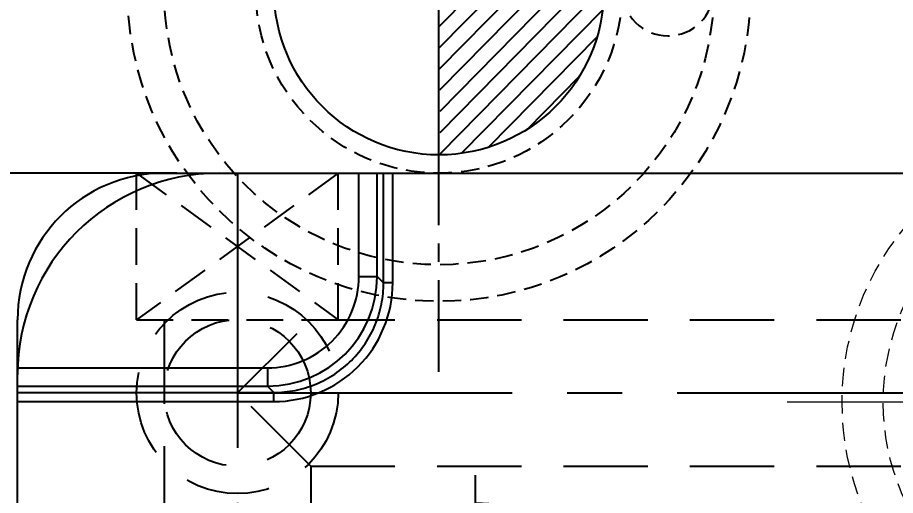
# Model space of a CAD drawing. Header units: millimetres. Extents: x 28656 to 29764, y -21384 to -20601.
# Drawn here: x 29143.28 to 29191.19, y -20720.87 to -20694.77 of the extents above; entities that cross this region are included whole.
import ezdxf

# ---------------------------------------------------------------- set-up
doc = ezdxf.new("R2010")
doc.units = ezdxf.units.MM
doc.header["$LTSCALE"] = 8
for name, pattern in [('CENTER', [2, 1.25, -0.25, 0.25, -0.25]), ('CENTER2', [1.125, 0.75, -0.125, 0.125, -0.125]), ('HIDDEN', [0.375, 0.25, -0.125]), ('HIDDEN2', [0.1875, 0.125, -0.0625])]:
    doc.linetypes.add(name, pattern=pattern)
doc.layers.get('DEFPOINTS').update_dxf_attribs({"color": 6})
for name, color, linetype in [('Cav-cor', 30, 'Continuous'), ('GE', 214, 'Continuous'), ('PIN', 5, 'Continuous'), ('SCREW', 52, 'HIDDEN'), ('SPRING', 7, 'Continuous'), ('WT', 4, 'Continuous')]:
    doc.layers.add(name, color=color, linetype=linetype)
doc.layers.add('dim', color=3, linetype='Continuous', lineweight=15)
doc.styles.add('ROMANC', font='RomanC.ttf', dxfattribs={"width": 0.8, "height": 7})
doc.styles.add('ROMANS', font='ROMANS.shx', dxfattribs={"height": 5, "bigfont": 'chineset.shx'})
doc.styles.get("Standard").update_dxf_attribs({"font": 'txt.shx', "width": 0.8, "bigfont": 'chineset.shx'})
doc.dimstyles.new('ISO-25', dxfattribs={"dimtxt": 5, "dimasz": 4, "dimexe": 0.3, "dimexo": 0.3, "dimtad": 0, "dimzin": 1, "dimdsep": 46, "dimtxsty": 'Standard', "dimcen": 0, "dimclrd": 3, "dimclre": 3, "dimclrt": 3, "dimazin": 0, "dimtfac": 1, "dimtofl": 0, "dimtmove": 0, "dimatfit": 0, "dimfxl": 0, "dimarcsym": 0})

# ---------------------------------------------------------------- blocks, each defined once
blk = doc.blocks.new('20130710.143713')
at = {"layer": 'PIN', "linetype": 'Continuous'}
h = blk.add_hatch(dxfattribs=at)
h.set_pattern_fill('ANSI31', color=256, scale=6.545455, angle=180.5, style=0)
h.set_pattern_definition([(225.5, (3368.2201, 113694.80675), (0.5835685493, -0.573471216), [])])
h.paths.add_polyline_path([(0, 0), (0.079, -9, 0.414214), (9, 0.079)])
h.paths.add_polyline_path([(-9, -0.079), (0, 0), (-0.079, 9, 0.414214)])
at = {"layer": 'PIN', "linetype": 'CENTER2'}
for p, q in [((0, -9.8), (0, 9.8)), ((9.8, 0), (-9.8, 0))]:
    blk.add_line(p, q, dxfattribs=at)
at = {"layer": 'PIN', "linetype": 'Continuous'}
blk.add_circle((0, 0), 9, dxfattribs=at)
at = {"layer": 'SPRING', "linetype": 'CENTER', "ltscale": 0.5}
for p, q in [((0, -20.845), (0, 20.845)), ((20.875, 0), (-20.875, 0))]:
    blk.add_line(p, q, dxfattribs=at)
at = {"layer": 'SPRING', "linetype": 'CENTER'}
blk.add_line((20.875, 0), (-20.875, 0), dxfattribs=at)
at = {"layer": 'SPRING', "linetype": 'HIDDEN', "ltscale": 0.5}
for radius in [17, 15, 10]:
    blk.add_circle((0, 0), radius, dxfattribs=at)
for centre, start, end in [((-12.5, 0), 0, 180), ((12.5, 0), 180, 0)]:
    blk.add_arc(centre, 2.5, start, end, dxfattribs=at)
blk = doc.blocks.new('*D26669')
at = {"layer": 'DEFPOINTS', "color": 0}
for p in [(29152.28, -20703.266), (29036.604, -20943.266), (29152.28, -20943.266)]:
    blk.add_point(p, dxfattribs=at)
at = {"layer": 'dim', "color": 3, "lineweight": -2}
for p, q in [((29151.98, -20703.266), (29036.304, -20703.266)), ((29036.604, -20707.266), (29036.604, -20813.641)), ((29036.604, -20939.266), (29036.604, -20832.891)), ((29151.98, -20943.266), (29036.304, -20943.266))]:
    blk.add_line(p, q, dxfattribs=at)
at = {"layer": 'dim', "color": 3}
for points in [[(29037.271, -20707.266), (29035.938, -20707.266), (29036.604, -20703.266)], [(29035.938, -20939.266), (29037.271, -20939.266), (29036.604, -20943.266)]]:
    blk.add_solid(points, dxfattribs=at)
at = {"layer": 'dim', "color": 3, "insert": (29036.604, -20823.266), "char_height": 5, "attachment_point": 5, "rotation": 90}
blk.add_mtext('240.00', dxfattribs=at)
blk = doc.blocks.new('20160815.170155')
at = {"layer": 'GE', "lineweight": 13}
h = blk.add_hatch(dxfattribs=at)
h.set_pattern_fill('ANSI31', color=256, scale=4, style=0)
h.set_pattern_definition([(315, (26687.59036, -19615.64165), (-0.3535533906, -0.3535533906), [])])
h.paths.add_polyline_path([(0, 0), (0, -8, -0.414214), (-8, 0)])
h.paths.add_polyline_path([(0, 8, -0.414214), (8, 0), (0, 0)])
at = {"layer": 'GE', "linetype": 'CENTER', "lineweight": 13, "ltscale": 5}
for p, q in [((0, 18), (0, -18)), ((18, 0), (-18, 0))]:
    blk.add_line(p, q, dxfattribs=at)
at = {"layer": 'GE', "linetype": 'HIDDEN2', "lineweight": 13}
for radius in [15, 12.75, 9.5, 8]:
    blk.add_circle((0, 0), radius, dxfattribs=at)
at = {"layer": 'GE', "lineweight": 13, "style": 'ROMANS', "width": 0.75}
for s, p in [('G', (-5.027, 1.244)), ('E', (1.624, -5.579))]:
    blk.add_text(s, height=4.343, dxfattribs=at).set_placement(p)
blk = doc.blocks.new('cb_8')
at = {"linetype": 'HIDDEN'}
blk.add_circle((0, 0), 7, dxfattribs=at)
at = {"layer": 'SCREW', "linetype": 'CENTER2', "ltscale": 5}
for p, q in [((0, -8.5), (0, 8.5)), ((-8.5, 0), (8.5, 0))]:
    blk.add_line(p, q, dxfattribs=at)
at = {"layer": 'SCREW'}
blk.add_lwpolyline([(-1.732, 3), (-3.464, 0), (-1.732, -3), (1.732, -3), (3.464, 0), (1.732, 3)], close=True, dxfattribs=at)
for radius in [6.5, 4]:
    blk.add_circle((0, 0), radius, dxfattribs=at)
at = {"layer": 'dim', "style": 'ROMANC', "width": 0.8}
blk.add_text('M 8', height=4.1865, dxfattribs=at).set_placement((-5.202, -1.858))
blk = doc.blocks.new('20150513.114825')
at = {"layer": 'WT', "color": 125, "linetype": 'HIDDEN'}
for p, q in [((-5.5, 8), (5.5, 8)), ((5.5, 8), (-5.5, 0)), ((-5.5, 8), (5.5, 0)), ((-5.5, 0), (-5.5, 8)), ((5.5, 0), (5.5, 8)), ((-5.5, 0), (5.5, 0))]:
    blk.add_line(p, q, dxfattribs=at)

msp = doc.modelspace()

# ---------------------------------------------------------------- linework, layer by layer
at = {"layer": 'Cav-cor', "color": 241}
for p, q in [((29151.28, -20703.266), (29255.28, -20703.266)), ((29161.912, -20708.905), (29161.912, -20703.266)), ((29162.911, -20708.905), (29162.911, -20703.266)), ((29163.255, -20709.249), (29163.255, -20703.266)), ((29163.755, -20709.249), (29163.755, -20703.266)), ((29161.912, -20708.905), (29162.911, -20708.905)), ((29162.911, -20708.905), (29163.255, -20709.249)), ((29163.755, -20709.249), (29163.255, -20709.249)), ((29143.28, -20935.266), (29143.28, -20711.266)), ((29143.286, -20713.898), (29156.919, -20713.898)), ((29156.919, -20713.898), (29156.919, -20714.896)), ((29143.28, -20714.896), (29156.919, -20714.896)), ((29156.919, -20714.896), (29157.264, -20715.241)), ((29143.28, -20715.241), (29157.264, -20715.241)), ((29157.264, -20715.74), (29157.264, -20715.241)), ((29143.28, -20715.74), (29157.264, -20715.74))]:
    msp.add_line(p, q, dxfattribs=at)
for centre, radius, start, end in [((29154.28, -20714.266), 11, 90, 180), ((29151.28, -20711.266), 8, 90, 180), ((29156.918, -20708.904), 5.992, 270.0053, 359.9947), ((29156.921, -20708.907), 4.99, 269.9687, 0.0313), ((29157.267, -20709.253), 6.487, 269.9688, 0.0312)]:
    msp.add_arc(centre, radius, start, end, dxfattribs=at)
msp.add_open_spline([(29157.264, -20715.241), (29157.655, -20715.241), (29158.441, -20715.164), (29159.572, -20714.822), (29160.615, -20714.265), (29161.529, -20713.515), (29162.279, -20712.601), (29162.836, -20711.558), (29163.179, -20710.426), (29163.255, -20709.641), (29163.255, -20709.249)], degree=3, knots=[0, 0, 0, 0, 0.125, 0.25, 0.375, 0.5, 0.625, 0.75, 0.875, 1, 1, 1, 1], dxfattribs=at)
at = {"layer": 'WT', "color": 191, "linetype": 'CENTER', "ltscale": 1.5}
msp.add_line((29155.28, -20703.266), (29155.28, -20798.266), dxfattribs=at)
at = {"layer": 'WT', "color": 191, "linetype": 'HIDDEN', "ltscale": 2.3}
for p, q in [((29151.28, -20711.266), (29151.28, -20794.266)), ((29159.28, -20719.266), (29159.28, -20800.266))]:
    msp.add_line(p, q, dxfattribs=at)
at = {"layer": 'WT', "color": 125, "linetype": 'HIDDEN', "ltscale": 2.3}
for p, q in [((29155.28, -20715.266), (29159.28, -20711.266)), ((29159.28, -20711.266), (29247.28, -20711.266)), ((29159.28, -20719.266), (29155.28, -20715.266)), ((29159.28, -20719.266), (29247.28, -20719.266))]:
    msp.add_line(p, q, dxfattribs=at)
at = {"layer": 'WT', "color": 125, "linetype": 'CENTER', "ltscale": 1.5}
msp.add_line((29155.28, -20715.266), (29263.28, -20715.266), dxfattribs=at)
at = {"layer": 'WT', "color": 125, "linetype": 'HIDDEN', "ltscale": 2.3}
for radius in [5.5, 4]:
    msp.add_circle((29155.28, -20715.266), radius, dxfattribs=at)

# ---------------------------------------------------------------- block references
at = {"layer": 'GE'}
msp.add_blockref('20160815.170155', (29203.28, -20715.766), dxfattribs=at)
at = {"layer": 'SCREW'}
msp.add_blockref('cb_8', (29168.28, -20728.266), dxfattribs=at)
at = {"layer": 'SPRING'}
msp.add_blockref('20130710.143713', (29166.28, -20693.266), dxfattribs=at)
at = {"layer": 'WT', "color": 125, "linetype": 'HIDDEN', "ltscale": 2.3}
msp.add_blockref('20150513.114825', (29155.28, -20711.266), dxfattribs=at)

# ---------------------------------------------------------------- dimensions: what is measured, and where the dimension line sits
at = {"layer": 'dim'}
dim = msp.add_linear_dim(base=(29036.604, -20943.266), p1=(29152.28, -20703.266), p2=(29152.28, -20943.266), angle=90, dimstyle='ISO-25', dxfattribs=at)
dim.commit()
dim.dimension.update_dxf_attribs({"geometry": '*D26669', "text_midpoint": (29036.604, -20823.266), "dimtype": 160})

doc.saveas('drawing.dxf')
